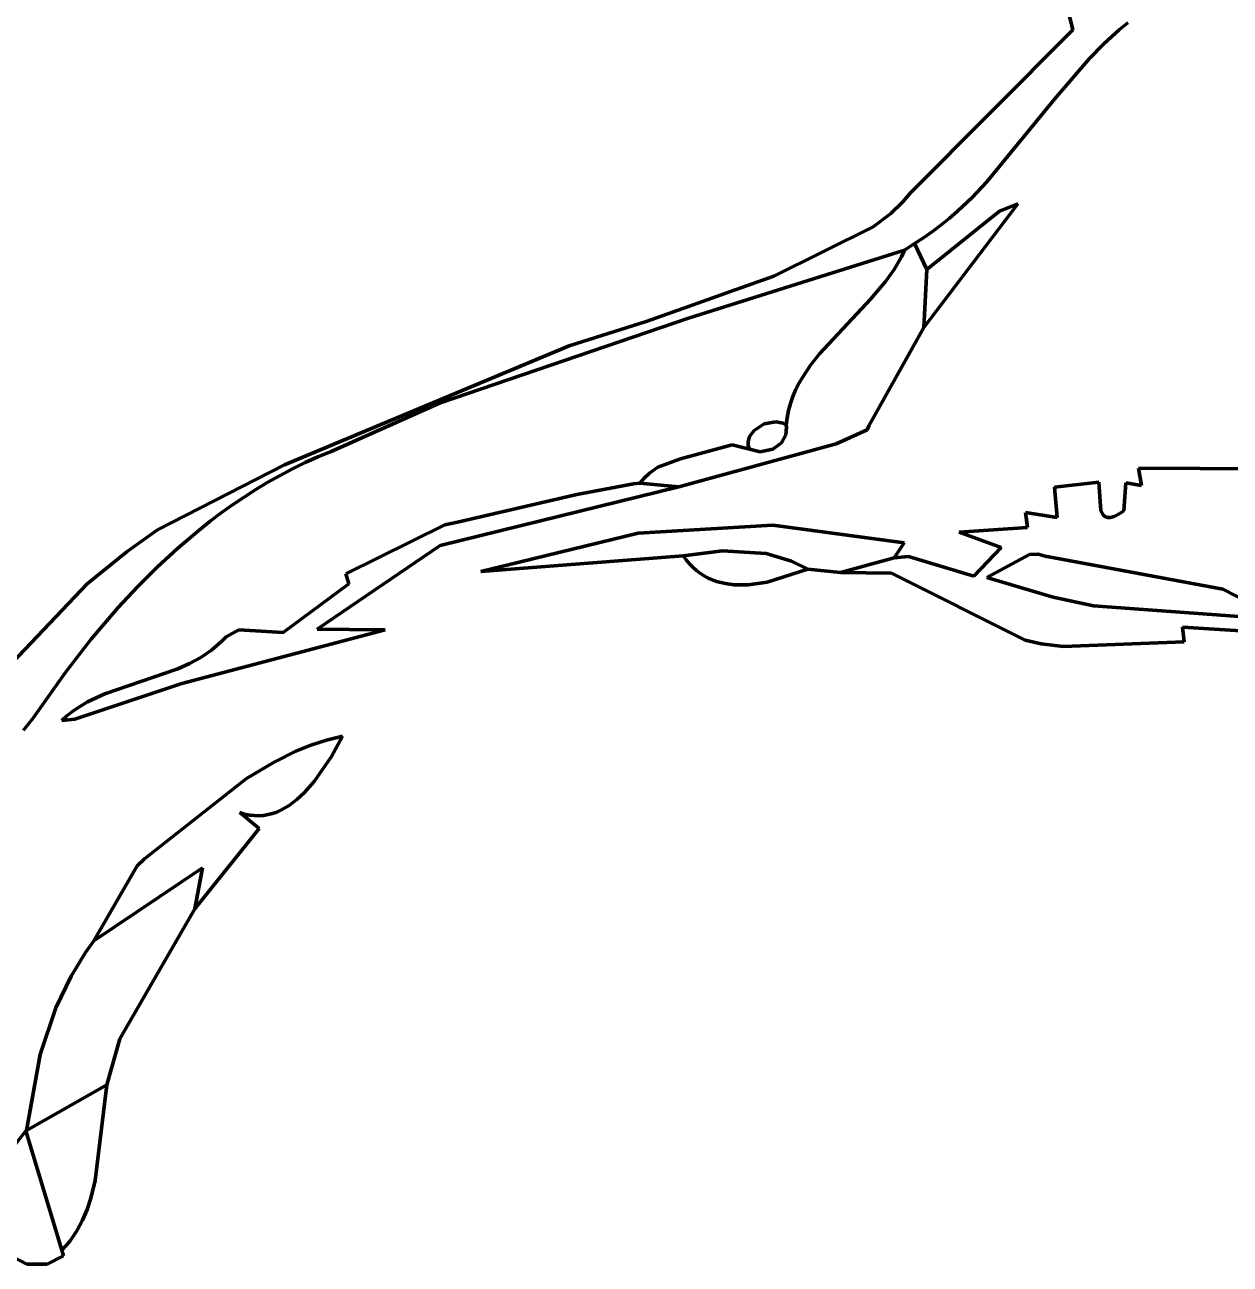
# Model space of a CAD drawing. Header units: millimetres. Extents: x 0 to 8.3, y 0 to 12.4.
# Drawn here: x 3.044 to 4.204, y 8.187 to 9.379 of the extents above; entities that cross this region are included whole.
import ezdxf

# ---------------------------------------------------------------- set-up
doc = ezdxf.new("R2010")
doc.units = ezdxf.units.MM
for name, color, linetype, lineweight in [('color#131313ff', 7, 'CONTINUOUS', 100), ('color#7c7c7cff', 7, 'CONTINUOUS', 100), ('color#c5c5c5ff', 7, 'CONTINUOUS', 100), ('color#ffffffff', 7, 'CONTINUOUS', 100)]:
    doc.layers.add(name, color=color, linetype=linetype, lineweight=lineweight)

msp = doc.modelspace()

# ---------------------------------------------------------------- linework, layer by layer
at = {"layer": 'color#131313ff'}
for p, q in [((4.0524, 9.3742), (4.0489, 9.3888)), ((4.1053, 9.3811), (4.0974, 9.3746)), ((3.8959, 9.2172), (4.0524, 9.3742)), ((4.0974, 9.3746), (4.0823, 9.3608)), ((4.0823, 9.3608), (4.068, 9.3462)), ((4.068, 9.3462), (4.0347, 9.3074)), ((4.0347, 9.3074), (3.9698, 9.2282)), ((3.9698, 9.2282), (3.9558, 9.2134)), ((3.8888, 9.2089), (3.8959, 9.2172)), ((3.8773, 9.1977), (3.8888, 9.2089)), ((3.9558, 9.2134), (3.941, 9.1994)), ((3.8605, 9.1847), (3.8773, 9.1977)), ((3.9334, 9.1928), (3.9255, 9.1863)), ((3.941, 9.1994), (3.9334, 9.1928)), ((3.7647, 9.1373), (3.8605, 9.1847)), ((3.9173, 9.1802), (3.9089, 9.1743)), ((3.9255, 9.1863), (3.9173, 9.1802)), ((3.9002, 9.1687), (3.8906, 9.1624)), ((3.9089, 9.1743), (3.9002, 9.1687)), ((3.8906, 9.1624), (3.6828, 9.0968)), ((3.7231, 9.1225), (3.7647, 9.1373)), ((3.6828, 9.1081), (3.7231, 9.1225)), ((3.642, 9.0936), (3.6828, 9.1081)), ((3.6828, 9.0968), (3.4432, 9.0152)), ((3.5681, 9.0704), (3.642, 9.0936)), ((3.2943, 8.956), (3.5681, 9.0704)), ((3.4432, 9.0152), (3.339, 8.9688)), ((3.3264, 8.9636), (3.3141, 8.958)), ((3.339, 8.9688), (3.3264, 8.9636)), ((3.1722, 8.8933), (3.2943, 8.956)), ((3.3019, 8.952), (3.29, 8.9457)), ((3.3141, 8.958), (3.3019, 8.952)), ((4.1184, 8.9361), (4.1157, 8.9526)), ((4.1157, 8.9526), (4.3191, 8.9514)), ((3.29, 8.9457), (3.2782, 8.9391)), ((3.2667, 8.9322), (3.2554, 8.9249)), ((3.2782, 8.9391), (3.2667, 8.9322)), ((3.6734, 8.9348), (3.4438, 8.8782)), ((3.5753, 8.9275), (3.6299, 8.9376)), ((3.6299, 8.9376), (3.636, 8.9381)), ((3.636, 8.9381), (3.6734, 8.9348)), ((4.0348, 8.9343), (4.0773, 8.9393)), ((4.0373, 8.9051), (4.0348, 8.9343)), ((4.0773, 8.9393), (4.0794, 8.9115)), ((4.1013, 8.9116), (4.1032, 8.9385)), ((4.1032, 8.9385), (4.1184, 8.9361)), ((3.2442, 8.9174), (3.2333, 8.9096)), ((3.2554, 8.9249), (3.2442, 8.9174)), ((3.4605, 8.9008), (3.5753, 8.9275)), ((3.2333, 8.9096), (3.2226, 8.9016)), ((4.0088, 8.8956), (4.0069, 8.9099)), ((4.0069, 8.9099), (4.0373, 8.9051)), ((4.0794, 8.9115), (4.0814, 8.9078)), ((4.0814, 8.9078), (4.0832, 8.9061)), ((4.0832, 8.9061), (4.0856, 8.9052)), ((4.0856, 8.9052), (4.0885, 8.9052)), ((4.0885, 8.9052), (4.0921, 8.9062)), ((4.0921, 8.9062), (4.0941, 8.9071)), ((4.0941, 8.9071), (4.0963, 8.9083)), ((4.0963, 8.9083), (4.0987, 8.9098)), ((4.0987, 8.9098), (4.1013, 8.9116)), ((3.1428, 8.8727), (3.1722, 8.8933)), ((3.212, 8.8932), (3.1915, 8.8759)), ((3.2226, 8.9016), (3.212, 8.8932)), ((3.3533, 8.8511), (3.4483, 8.8983)), ((3.4483, 8.8983), (3.4605, 8.9008)), ((3.943, 8.8912), (4.0088, 8.8956)), ((3.9836, 8.8764), (3.943, 8.8912)), ((3.1046, 8.8415), (3.1428, 8.8727)), ((3.1915, 8.8759), (3.1717, 8.8576)), ((3.4438, 8.8782), (3.3256, 8.7977)), ((3.9572, 8.8488), (3.9836, 8.8764)), ((4.0106, 8.8697), (3.9696, 8.8474)), ((4.0191, 8.8699), (4.0106, 8.8697)), ((4.0259, 8.8682), (4.0191, 8.8699)), ((4.1965, 8.8362), (4.0259, 8.8682)), ((3.1717, 8.8576), (3.1527, 8.8385)), ((3.8288, 8.8522), (3.8806, 8.8666)), ((3.8806, 8.8666), (3.8945, 8.8676)), ((3.8945, 8.8676), (3.9572, 8.8488)), ((3.3561, 8.8413), (3.3533, 8.8511)), ((3.878, 8.8517), (3.8288, 8.8522)), ((4.0065, 8.7872), (3.878, 8.8517)), ((3.9696, 8.8474), (4.0259, 8.8308)), ((2.9747, 8.7051), (3.1046, 8.8415)), ((3.1527, 8.8385), (3.1343, 8.8187)), ((3.2929, 8.7947), (3.3561, 8.8413)), ((4.2537, 8.807), (4.1965, 8.8362)), ((4.0259, 8.8308), (4.0336, 8.8286)), ((4.0336, 8.8286), (4.0723, 8.8204)), ((4.0723, 8.8204), (4.2537, 8.807)), ((3.1343, 8.8187), (3.1081, 8.7878)), ((3.391, 8.7971), (3.1954, 8.7456)), ((3.238, 8.7906), (3.2502, 8.7971)), ((3.2502, 8.7971), (3.2929, 8.7947)), ((3.3256, 8.7977), (3.3874, 8.7972)), ((3.3874, 8.7972), (3.391, 8.7971)), ((4.4169, 8.7836), (4.158, 8.7998)), ((4.158, 8.7998), (4.1596, 8.7857)), ((3.1081, 8.7878), (3.0832, 8.7558)), ((3.2288, 8.7817), (3.2335, 8.786)), ((3.2335, 8.786), (3.238, 8.7906)), ((4.022, 8.7836), (4.0065, 8.7872)), ((4.1596, 8.7857), (4.043, 8.7811)), ((3.2137, 8.7707), (3.2189, 8.7741)), ((3.2189, 8.7741), (3.2239, 8.7777)), ((3.2239, 8.7777), (3.2288, 8.7817)), ((4.043, 8.7811), (4.022, 8.7836)), ((3.1917, 8.7598), (3.2029, 8.7648)), ((3.2029, 8.7648), (3.2137, 8.7707)), ((3.0832, 8.7558), (3.0523, 8.7118)), ((3.1214, 8.7356), (3.1917, 8.7598)), ((3.1954, 8.7456), (3.0925, 8.7114)), ((3.0944, 8.7216), (3.1049, 8.7279)), ((3.1049, 8.7279), (3.1214, 8.7356)), ((3.08, 8.7101), (3.0846, 8.7143)), ((3.0846, 8.7143), (3.0894, 8.7181)), ((3.0894, 8.7181), (3.0944, 8.7216)), ((3.0523, 8.7118), (3.0433, 8.7008)), ((3.0925, 8.7114), (3.08, 8.7101)), ((3.1107, 8.4981), (3.2154, 8.5684)), ((3.2154, 8.5684), (3.2079, 8.529)), ((3.2079, 8.529), (3.136, 8.404)), ((3.0889, 8.464), (3.1028, 8.487)), ((3.1028, 8.487), (3.1107, 8.4981)), ((3.0744, 8.4336), (3.0889, 8.464)), ((3.0594, 8.3888), (3.0744, 8.4336)), ((3.136, 8.404), (3.1233, 8.3597)), ((3.0462, 8.3158), (3.0594, 8.3888)), ((3.1233, 8.3597), (3.0462, 8.3158))]:
    msp.add_line(p, q, dxfattribs=at)
at = {"layer": 'color#7c7c7cff'}
for p, q in [((3.9995, 9.207), (3.9092, 9.0881)), ((3.982, 9.1997), (3.9995, 9.207)), ((3.9121, 9.1437), (3.982, 9.1997)), ((3.9092, 9.0881), (3.9121, 9.1437)), ((3.7415, 8.9831), (3.7458, 8.9889)), ((3.7458, 8.9889), (3.7555, 8.9952)), ((3.7555, 8.9952), (3.7668, 8.9973)), ((3.7668, 8.9973), (3.7737, 8.9958)), ((3.7737, 8.9958), (3.7766, 8.994)), ((3.7769, 8.992), (3.7763, 8.9847)), ((3.7766, 8.994), (3.7769, 8.992)), ((3.7401, 8.9781), (3.7415, 8.9831)), ((3.7402, 8.9746), (3.7401, 8.9781)), ((3.7722, 8.9771), (3.7639, 8.9709)), ((3.7763, 8.9847), (3.7722, 8.9771)), ((3.7413, 8.9711), (3.7402, 8.9746)), ((3.7518, 8.9684), (3.7413, 8.9711)), ((3.7639, 8.9709), (3.7518, 8.9684)), ((3.6343, 8.8902), (3.764, 8.8978)), ((3.764, 8.8978), (3.8903, 8.881)), ((3.4831, 8.8533), (3.6343, 8.8902)), ((3.8903, 8.881), (3.8806, 8.8666)), ((3.6775, 8.8685), (3.4831, 8.8533)), ((3.7156, 8.8731), (3.6775, 8.8685)), ((3.7576, 8.8705), (3.7156, 8.8731)), ((3.7819, 8.8633), (3.7576, 8.8705)), ((3.7974, 8.8556), (3.7819, 8.8633)), ((3.8806, 8.8666), (3.8288, 8.8522)), ((3.8288, 8.8522), (3.7974, 8.8556)), ((3.3196, 8.6862), (3.3345, 8.6911)), ((3.3345, 8.6911), (3.35, 8.6951)), ((3.35, 8.6951), (3.3394, 8.6754)), ((3.2843, 8.6701), (3.3051, 8.6804)), ((3.3051, 8.6804), (3.3196, 8.6862)), ((3.2577, 8.6541), (3.2843, 8.6701)), ((3.3394, 8.6754), (3.3229, 8.6513)), ((3.1596, 8.577), (3.2577, 8.6541)), ((3.3229, 8.6513), (3.3131, 8.6403)), ((3.306, 8.6339), (3.2986, 8.6283)), ((3.3131, 8.6403), (3.306, 8.6339)), ((3.2559, 8.62), (3.2512, 8.6215)), ((3.2512, 8.6215), (3.2697, 8.6062)), ((3.2606, 8.619), (3.2559, 8.62)), ((3.2652, 8.6185), (3.2606, 8.619)), ((3.2696, 8.6184), (3.2652, 8.6185)), ((3.274, 8.6187), (3.2696, 8.6184)), ((3.2784, 8.6195), (3.274, 8.6187)), ((3.2826, 8.6206), (3.2784, 8.6195)), ((3.2867, 8.622), (3.2826, 8.6206)), ((3.2908, 8.6238), (3.2867, 8.622)), ((3.2986, 8.6283), (3.2908, 8.6238)), ((3.2697, 8.6062), (3.2079, 8.529)), ((3.1107, 8.4981), (3.1524, 8.5703)), ((3.1524, 8.5703), (3.1596, 8.577)), ((3.2154, 8.5684), (3.1107, 8.4981)), ((3.2079, 8.529), (3.2154, 8.5684)), ((3.0462, 8.3158), (3.1233, 8.3597)), ((3.1233, 8.3597), (3.1121, 8.2675)), ((3.0456, 8.3155), (3.0462, 8.3158)), ((3.0802, 8.2005), (3.0456, 8.3155)), ((3.1121, 8.2675), (3.108, 8.2507)), ((3.108, 8.2507), (3.1044, 8.2399)), ((3.1044, 8.2399), (3.1, 8.2294)), ((3.1, 8.2294), (3.0945, 8.2193)), ((3.0914, 8.2145), (3.088, 8.2097)), ((3.0945, 8.2193), (3.0914, 8.2145)), ((3.0843, 8.2051), (3.0802, 8.2005)), ((3.088, 8.2097), (3.0843, 8.2051))]:
    msp.add_line(p, q, dxfattribs=at)
at = {"layer": 'color#c5c5c5ff'}
for p, q in [((3.8906, 9.1624), (3.9002, 9.1687)), ((3.9002, 9.1687), (3.9121, 9.1437)), ((3.8841, 9.1498), (3.8875, 9.156)), ((3.8875, 9.156), (3.8906, 9.1624)), ((3.8721, 9.1321), (3.8804, 9.1437)), ((3.8804, 9.1437), (3.8841, 9.1498)), ((3.9121, 9.1437), (3.9092, 9.0881)), ((3.8582, 9.1155), (3.8721, 9.1321)), ((3.8087, 9.0627), (3.8582, 9.1155)), ((3.9092, 9.0881), (3.8561, 8.9933)), ((3.8, 9.0516), (3.8087, 9.0627)), ((3.7923, 9.04), (3.8, 9.0516)), ((3.7889, 9.034), (3.7923, 9.04)), ((3.7831, 9.0215), (3.7858, 9.0279)), ((3.7858, 9.0279), (3.7889, 9.034)), ((3.779, 9.0082), (3.7808, 9.015)), ((3.7808, 9.015), (3.7831, 9.0215)), ((3.7766, 8.994), (3.7776, 9.0012)), ((3.7776, 9.0012), (3.779, 9.0082)), ((3.7763, 8.9847), (3.7769, 8.992)), ((3.7769, 8.992), (3.7766, 8.994)), ((3.8545, 8.9897), (3.8247, 8.9762)), ((3.8561, 8.9933), (3.8545, 8.9897)), ((3.8247, 8.9762), (3.6734, 8.9348)), ((3.7639, 8.9709), (3.7722, 8.9771)), ((3.7722, 8.9771), (3.7763, 8.9847)), ((3.6751, 8.9618), (3.7249, 8.9751)), ((3.7249, 8.9751), (3.7413, 8.9711)), ((3.7413, 8.9711), (3.7518, 8.9684)), ((3.7518, 8.9684), (3.7639, 8.9709)), ((3.6451, 8.948), (3.6533, 8.9535)), ((3.6533, 8.9535), (3.6751, 8.9618)), ((3.636, 8.9381), (3.6403, 8.9434)), ((3.6403, 8.9434), (3.6451, 8.948)), ((3.6734, 8.9348), (3.636, 8.9381)), ((3.6775, 8.8685), (3.7156, 8.8731)), ((3.6805, 8.8644), (3.6775, 8.8685)), ((3.7156, 8.8731), (3.7576, 8.8705)), ((3.7576, 8.8705), (3.7819, 8.8633)), ((3.6837, 8.8606), (3.6805, 8.8644)), ((3.6871, 8.8572), (3.6837, 8.8606)), ((3.6906, 8.8542), (3.6871, 8.8572)), ((3.7819, 8.8633), (3.7974, 8.8556)), ((3.6942, 8.8515), (3.6906, 8.8542)), ((3.6979, 8.8491), (3.6942, 8.8515)), ((3.7018, 8.847), (3.6979, 8.8491)), ((3.7098, 8.8438), (3.7018, 8.847)), ((3.7974, 8.8556), (3.7583, 8.8432)), ((3.7182, 8.8417), (3.7098, 8.8438)), ((3.7268, 8.8406), (3.7182, 8.8417)), ((3.7402, 8.8406), (3.7268, 8.8406)), ((3.7583, 8.8432), (3.7402, 8.8406)), ((3.0057, 8.2644), (3.0456, 8.3155)), ((3.0456, 8.3155), (3.0802, 8.2005)), ((3.0802, 8.2005), (3.0817, 8.1951)), ((3.0465, 8.1871), (3.0256, 8.1982)), ((3.0817, 8.1951), (3.066, 8.1872)), ((3.066, 8.1872), (3.0465, 8.1871))]:
    msp.add_line(p, q, dxfattribs=at)
at = {"layer": 'color#ffffffff'}
for p, q in [((4.0489, 9.3888), (4.0524, 9.3742)), ((4.0974, 9.3746), (4.1053, 9.3811)), ((4.0524, 9.3742), (3.8959, 9.2172)), ((4.0823, 9.3608), (4.0974, 9.3746)), ((4.068, 9.3462), (4.0823, 9.3608)), ((4.0347, 9.3074), (4.068, 9.3462)), ((3.9698, 9.2282), (4.0347, 9.3074)), ((3.9558, 9.2134), (3.9698, 9.2282)), ((3.8959, 9.2172), (3.8888, 9.2089)), ((3.8888, 9.2089), (3.8773, 9.1977)), ((3.9092, 9.0881), (3.9995, 9.207)), ((3.941, 9.1994), (3.9558, 9.2134)), ((3.9995, 9.207), (3.982, 9.1997)), ((3.8773, 9.1977), (3.8605, 9.1847)), ((3.982, 9.1997), (3.9121, 9.1437)), ((3.9255, 9.1863), (3.9334, 9.1928)), ((3.9334, 9.1928), (3.941, 9.1994)), ((3.8605, 9.1847), (3.7647, 9.1373)), ((3.9089, 9.1743), (3.9173, 9.1802)), ((3.9173, 9.1802), (3.9255, 9.1863)), ((3.9002, 9.1687), (3.9089, 9.1743)), ((3.9121, 9.1437), (3.9002, 9.1687)), ((3.6828, 9.0968), (3.8906, 9.1624)), ((3.8875, 9.156), (3.8841, 9.1498)), ((3.8906, 9.1624), (3.8875, 9.156)), ((3.8804, 9.1437), (3.8721, 9.1321)), ((3.8841, 9.1498), (3.8804, 9.1437)), ((3.7647, 9.1373), (3.7231, 9.1225)), ((3.8721, 9.1321), (3.8582, 9.1155)), ((3.7231, 9.1225), (3.6828, 9.1081)), ((3.6828, 9.1081), (3.642, 9.0936)), ((3.8582, 9.1155), (3.8087, 9.0627)), ((3.4432, 9.0152), (3.6828, 9.0968)), ((3.642, 9.0936), (3.5681, 9.0704)), ((3.8561, 8.9933), (3.9092, 9.0881)), ((3.5681, 9.0704), (3.2943, 8.956)), ((3.8087, 9.0627), (3.8, 9.0516)), ((3.8, 9.0516), (3.7923, 9.04)), ((3.7923, 9.04), (3.7889, 9.034)), ((3.7858, 9.0279), (3.7831, 9.0215)), ((3.7889, 9.034), (3.7858, 9.0279)), ((3.339, 8.9688), (3.4432, 9.0152)), ((3.7808, 9.015), (3.779, 9.0082)), ((3.7831, 9.0215), (3.7808, 9.015)), ((3.7776, 9.0012), (3.7766, 8.994)), ((3.779, 9.0082), (3.7776, 9.0012)), ((3.7458, 8.9889), (3.7415, 8.9831)), ((3.7555, 8.9952), (3.7458, 8.9889)), ((3.7668, 8.9973), (3.7555, 8.9952)), ((3.7737, 8.9958), (3.7668, 8.9973)), ((3.7766, 8.994), (3.7737, 8.9958)), ((3.8247, 8.9762), (3.8545, 8.9897)), ((3.8545, 8.9897), (3.8561, 8.9933)), ((3.6734, 8.9348), (3.8247, 8.9762)), ((3.7415, 8.9831), (3.7401, 8.9781)), ((3.7401, 8.9781), (3.7402, 8.9746)), ((3.3141, 8.958), (3.3264, 8.9636)), ((3.3264, 8.9636), (3.339, 8.9688)), ((3.7249, 8.9751), (3.6751, 8.9618)), ((3.7413, 8.9711), (3.7249, 8.9751)), ((3.7402, 8.9746), (3.7413, 8.9711)), ((3.2943, 8.956), (3.1722, 8.8933)), ((3.29, 8.9457), (3.3019, 8.952)), ((3.3019, 8.952), (3.3141, 8.958)), ((3.6533, 8.9535), (3.6451, 8.948)), ((3.6751, 8.9618), (3.6533, 8.9535)), ((4.3191, 8.9514), (4.1157, 8.9526)), ((4.1157, 8.9526), (4.1184, 8.9361)), ((3.2782, 8.9391), (3.29, 8.9457)), ((3.6403, 8.9434), (3.636, 8.9381)), ((3.6451, 8.948), (3.6403, 8.9434)), ((3.2554, 8.9249), (3.2667, 8.9322)), ((3.2667, 8.9322), (3.2782, 8.9391)), ((3.4438, 8.8782), (3.6734, 8.9348)), ((3.6299, 8.9376), (3.5753, 8.9275)), ((3.636, 8.9381), (3.6299, 8.9376)), ((4.0773, 8.9393), (4.0348, 8.9343)), ((4.0348, 8.9343), (4.0373, 8.9051)), ((4.0794, 8.9115), (4.0773, 8.9393)), ((4.1032, 8.9385), (4.1013, 8.9116)), ((4.1184, 8.9361), (4.1032, 8.9385)), ((3.2333, 8.9096), (3.2442, 8.9174)), ((3.2442, 8.9174), (3.2554, 8.9249)), ((3.5753, 8.9275), (3.4605, 8.9008)), ((3.2226, 8.9016), (3.2333, 8.9096)), ((4.0373, 8.9051), (4.0069, 8.9099)), ((4.0069, 8.9099), (4.0088, 8.8956)), ((4.0814, 8.9078), (4.0794, 8.9115)), ((4.0832, 8.9061), (4.0814, 8.9078)), ((4.0856, 8.9052), (4.0832, 8.9061)), ((4.0885, 8.9052), (4.0856, 8.9052)), ((4.0921, 8.9062), (4.0885, 8.9052)), ((4.0941, 8.9071), (4.0921, 8.9062)), ((4.0963, 8.9083), (4.0941, 8.9071)), ((4.0987, 8.9098), (4.0963, 8.9083)), ((4.1013, 8.9116), (4.0987, 8.9098)), ((3.1722, 8.8933), (3.1428, 8.8727)), ((3.1915, 8.8759), (3.212, 8.8932)), ((3.212, 8.8932), (3.2226, 8.9016)), ((3.4483, 8.8983), (3.3533, 8.8511)), ((3.4605, 8.9008), (3.4483, 8.8983)), ((3.764, 8.8978), (3.6343, 8.8902)), ((3.8903, 8.881), (3.764, 8.8978)), ((4.0088, 8.8956), (3.943, 8.8912)), ((3.6343, 8.8902), (3.4831, 8.8533)), ((3.8806, 8.8666), (3.8903, 8.881)), ((3.943, 8.8912), (3.9836, 8.8764)), ((3.1428, 8.8727), (3.1046, 8.8415)), ((3.1717, 8.8576), (3.1915, 8.8759)), ((3.3256, 8.7977), (3.4438, 8.8782)), ((3.4831, 8.8533), (3.6775, 8.8685)), ((3.6775, 8.8685), (3.6805, 8.8644)), ((3.9836, 8.8764), (3.9572, 8.8488)), ((3.9696, 8.8474), (4.0106, 8.8697)), ((4.0106, 8.8697), (4.0191, 8.8699)), ((4.0191, 8.8699), (4.0259, 8.8682)), ((4.0259, 8.8682), (4.1965, 8.8362)), ((3.1527, 8.8385), (3.1717, 8.8576)), ((3.6805, 8.8644), (3.6837, 8.8606)), ((3.6837, 8.8606), (3.6871, 8.8572)), ((3.6871, 8.8572), (3.6906, 8.8542)), ((3.8945, 8.8676), (3.8806, 8.8666)), ((3.9572, 8.8488), (3.8945, 8.8676)), ((3.3533, 8.8511), (3.3561, 8.8413)), ((3.6906, 8.8542), (3.6942, 8.8515)), ((3.6942, 8.8515), (3.6979, 8.8491)), ((3.6979, 8.8491), (3.7018, 8.847)), ((3.7018, 8.847), (3.7098, 8.8438)), ((3.7583, 8.8432), (3.7974, 8.8556)), ((3.7974, 8.8556), (3.8288, 8.8522)), ((3.8288, 8.8522), (3.878, 8.8517)), ((3.878, 8.8517), (4.0065, 8.7872)), ((4.0259, 8.8308), (3.9696, 8.8474)), ((3.1046, 8.8415), (2.9747, 8.7051)), ((3.1343, 8.8187), (3.1527, 8.8385)), ((3.3561, 8.8413), (3.2929, 8.7947)), ((3.7098, 8.8438), (3.7182, 8.8417)), ((3.7182, 8.8417), (3.7268, 8.8406)), ((3.7268, 8.8406), (3.7402, 8.8406)), ((3.7402, 8.8406), (3.7583, 8.8432)), ((4.1965, 8.8362), (4.2537, 8.807)), ((4.0336, 8.8286), (4.0259, 8.8308)), ((4.0723, 8.8204), (4.0336, 8.8286)), ((4.2537, 8.807), (4.0723, 8.8204)), ((3.1081, 8.7878), (3.1343, 8.8187)), ((3.1954, 8.7456), (3.391, 8.7971)), ((3.2502, 8.7971), (3.238, 8.7906)), ((3.2929, 8.7947), (3.2502, 8.7971)), ((3.3874, 8.7972), (3.3256, 8.7977)), ((3.391, 8.7971), (3.3874, 8.7972)), ((4.1596, 8.7857), (4.158, 8.7998)), ((4.158, 8.7998), (4.4169, 8.7836)), ((3.0832, 8.7558), (3.1081, 8.7878)), ((3.2335, 8.786), (3.2288, 8.7817)), ((3.238, 8.7906), (3.2335, 8.786)), ((4.0065, 8.7872), (4.022, 8.7836)), ((4.043, 8.7811), (4.1596, 8.7857)), ((3.2189, 8.7741), (3.2137, 8.7707)), ((3.2239, 8.7777), (3.2189, 8.7741)), ((3.2288, 8.7817), (3.2239, 8.7777)), ((4.022, 8.7836), (4.043, 8.7811)), ((3.2029, 8.7648), (3.1917, 8.7598)), ((3.2137, 8.7707), (3.2029, 8.7648)), ((3.0523, 8.7118), (3.0832, 8.7558)), ((3.1917, 8.7598), (3.1214, 8.7356)), ((3.0925, 8.7114), (3.1954, 8.7456)), ((3.1049, 8.7279), (3.0944, 8.7216)), ((3.1214, 8.7356), (3.1049, 8.7279)), ((3.0846, 8.7143), (3.08, 8.7101)), ((3.0894, 8.7181), (3.0846, 8.7143)), ((3.0944, 8.7216), (3.0894, 8.7181)), ((3.0433, 8.7008), (3.0523, 8.7118)), ((3.08, 8.7101), (3.0925, 8.7114)), ((3.3345, 8.6911), (3.3196, 8.6862)), ((3.35, 8.6951), (3.3345, 8.6911)), ((3.3394, 8.6754), (3.35, 8.6951)), ((3.3051, 8.6804), (3.2843, 8.6701)), ((3.3196, 8.6862), (3.3051, 8.6804)), ((3.2843, 8.6701), (3.2577, 8.6541)), ((3.3229, 8.6513), (3.3394, 8.6754)), ((3.2577, 8.6541), (3.1596, 8.577)), ((3.3131, 8.6403), (3.3229, 8.6513)), ((3.2986, 8.6283), (3.306, 8.6339)), ((3.306, 8.6339), (3.3131, 8.6403)), ((3.2697, 8.6062), (3.2512, 8.6215)), ((3.2512, 8.6215), (3.2559, 8.62)), ((3.2559, 8.62), (3.2606, 8.619)), ((3.2606, 8.619), (3.2652, 8.6185)), ((3.2652, 8.6185), (3.2696, 8.6184)), ((3.2696, 8.6184), (3.274, 8.6187)), ((3.274, 8.6187), (3.2784, 8.6195)), ((3.2784, 8.6195), (3.2826, 8.6206)), ((3.2826, 8.6206), (3.2867, 8.622)), ((3.2867, 8.622), (3.2908, 8.6238)), ((3.2908, 8.6238), (3.2986, 8.6283)), ((3.2079, 8.529), (3.2697, 8.6062)), ((3.1524, 8.5703), (3.1107, 8.4981)), ((3.1596, 8.577), (3.1524, 8.5703)), ((3.136, 8.404), (3.2079, 8.529)), ((3.1028, 8.487), (3.0889, 8.464)), ((3.1107, 8.4981), (3.1028, 8.487)), ((3.0889, 8.464), (3.0744, 8.4336)), ((3.0744, 8.4336), (3.0594, 8.3888)), ((3.1233, 8.3597), (3.136, 8.404)), ((3.0594, 8.3888), (3.0462, 8.3158)), ((3.1121, 8.2675), (3.1233, 8.3597)), ((3.0456, 8.3155), (3.0057, 8.2644)), ((3.0462, 8.3158), (3.0456, 8.3155)), ((3.108, 8.2507), (3.1121, 8.2675)), ((3.1044, 8.2399), (3.108, 8.2507)), ((3.1, 8.2294), (3.1044, 8.2399)), ((3.0945, 8.2193), (3.1, 8.2294)), ((3.088, 8.2097), (3.0914, 8.2145)), ((3.0914, 8.2145), (3.0945, 8.2193)), ((3.0802, 8.2005), (3.0843, 8.2051)), ((3.0817, 8.1951), (3.0802, 8.2005)), ((3.0843, 8.2051), (3.088, 8.2097)), ((3.0256, 8.1982), (3.0465, 8.1871)), ((3.066, 8.1872), (3.0817, 8.1951)), ((3.0465, 8.1871), (3.066, 8.1872))]:
    msp.add_line(p, q, dxfattribs=at)

doc.saveas('drawing.dxf')
